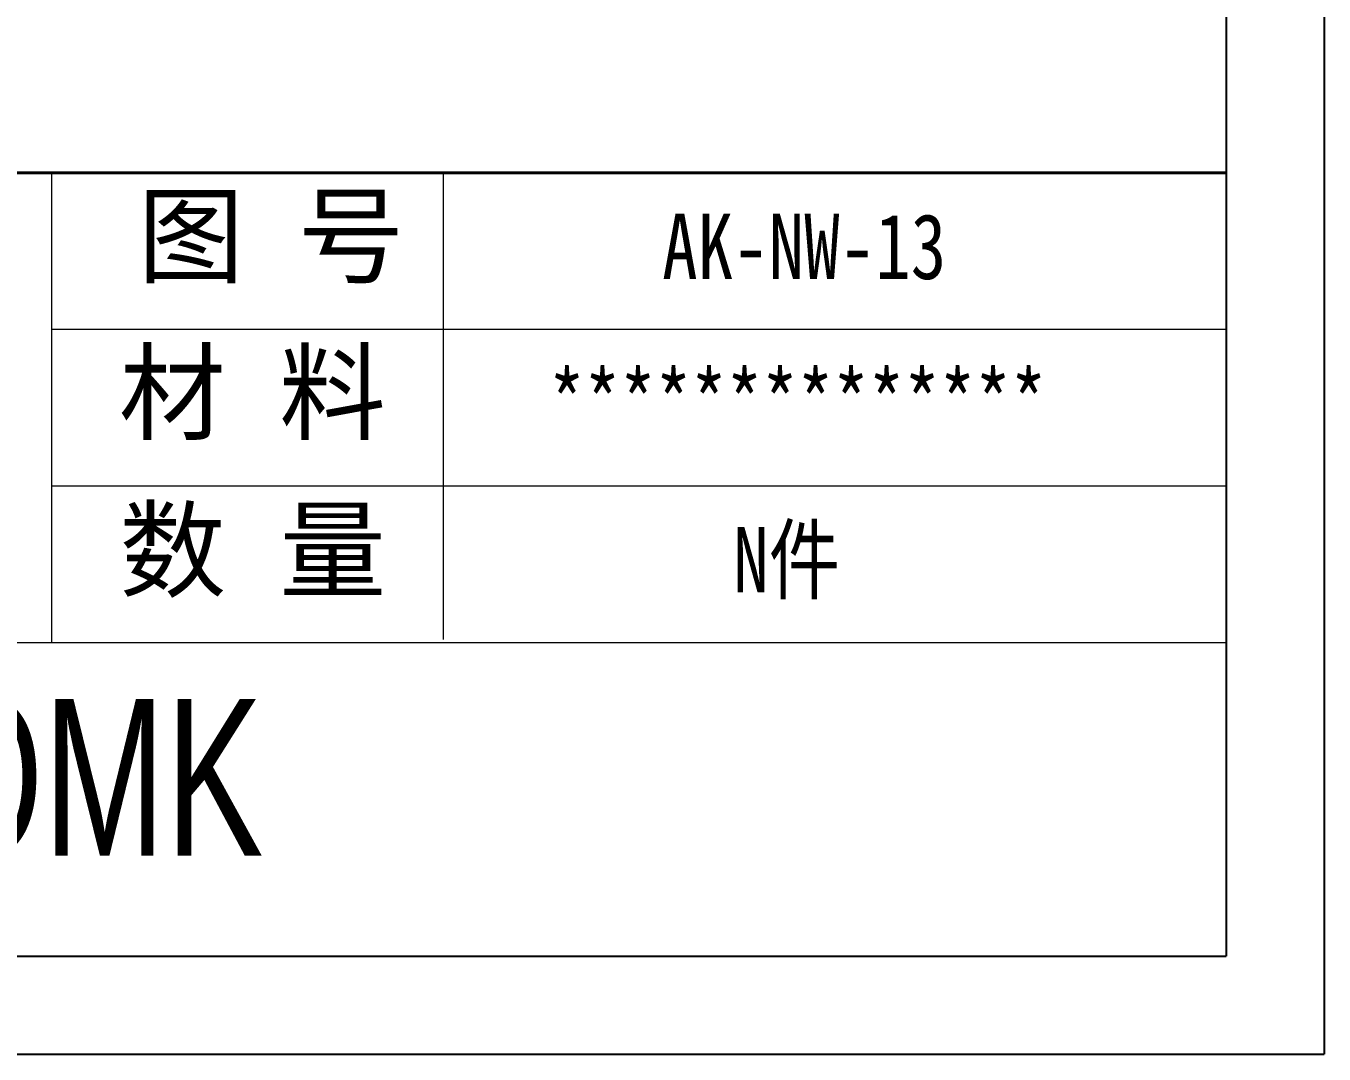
# Model space of a CAD drawing. Header units: inches. Extents: x 2543 to 3458, y 1126 to 1439.
# Drawn here: x 3358.7 to 3457.7, y 1125.7 to 1204.1 of the extents above; entities that cross this region are included whole.
import ezdxf

# ---------------------------------------------------------------- set-up
doc = ezdxf.new("R2010")
doc.units = ezdxf.units.IN
doc.header["$LTSCALE"] = 15
doc.layers.add('文字', color=81, linetype='Continuous')
doc.layers.add('粗实线', color=7, linetype='Continuous', lineweight=30)
doc.layers.add('细实线', color=3, linetype='Continuous', lineweight=9)
doc.styles.get("Standard").update_dxf_attribs({"font": 'txt', "bigfont": 'gbcbig.shx'})
doc.styles.add('宋体', font='', dxfattribs={"width": 0.8, "height": 3.5})
doc.styles.add('长仿宋', font='', dxfattribs={"width": 0.7, "height": 4})
doc.styles.get('宋体').set_extended_font_data('SimSun')
doc.styles.get('长仿宋').set_extended_font_data('SimSun')

msp = doc.modelspace()

# ---------------------------------------------------------------- linework, layer by layer
for p, q in [((3457.745, 1439.244), (3457.745, 1125.657)), ((3450.279, 1431.778), (3450.279, 1133.123)), ((3025.719, 1133.123), (3450.279, 1133.123)), ((3014.243, 1125.657), (3457.745, 1125.657))]:
    msp.add_line(p, q)
at = {"layer": '粗实线', "color": 7, "lineweight": 40}
msp.add_line((3450.279, 1192.854), (3271.086, 1192.854), dxfattribs=at)
at = {"layer": '细实线', "color": 7}
for p, q in [((3360.682, 1192.854), (3360.682, 1157.015)), ((3390.548, 1192.854), (3390.548, 1157.267)), ((3450.279, 1180.908), (3360.682, 1180.908)), ((3450.279, 1168.962), (3360.682, 1168.962)), ((3450.279, 1157.015), (3181.49, 1157.015))]:
    msp.add_line(p, q, dxfattribs=at)

# ---------------------------------------------------------------- texts
at = {"layer": '文字', "color": 0, "char_height": 4.47982, "width": 51.79173, "attachment_point": 1, "style": '宋体'}
for s, insert in [('{\\H1.111x;AK-NW-13}', (3407.262, 1189.733)), ('{\\H1.111x;**************}', (3398.645, 1177.787)), ('{\\H1.111x;N件}', (3412.681, 1165.841))]:
    msp.add_mtext(s, dxfattribs=dict(at, insert=insert))
at = {"layer": '粗实线', "insert": (3337.081, 1152.738), "char_height": 11.94618, "width": 133.9646, "attachment_point": 1, "style": '长仿宋'}
msp.add_mtext('{\\fSTXinwei|b0|i0|c134|p2;SZOMK}', dxfattribs=at)
at = {"layer": '细实线', "color": 7, "char_height": 5.97309, "attachment_point": 1}
for s, insert, width in [('{\\fSimSun|b0|i0|c134|p54;图 号}', (3367.25, 1191.04), 29.86545), ('{\\fSimSun|b0|i0|c134|p54;材 料   }', (3365.834, 1179.094), 29.86545), ('{\\fSimSun|b0|i0|c134|p54;数 量}', (3365.863, 1167.089), 26.98718)]:
    msp.add_mtext(s, dxfattribs=dict(at, insert=insert, width=width))

doc.saveas('drawing.dxf')
